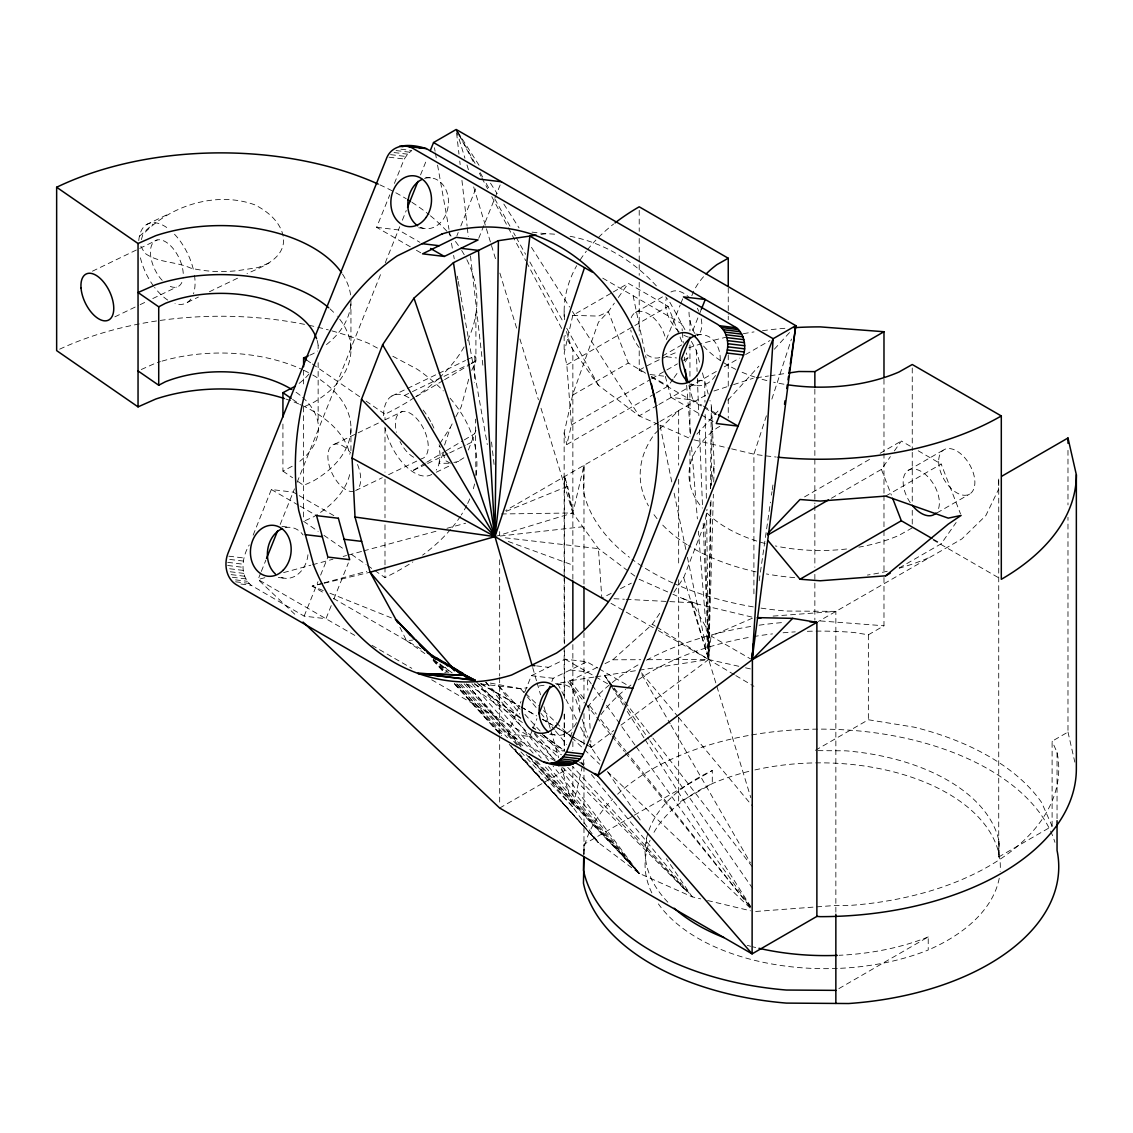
<?xml version="1.0" encoding="UTF-8"?>
<svg xmlns="http://www.w3.org/2000/svg" width="1133" height="1133" viewBox="0 0 1133 1133"><rect width="100%" height="100%" fill="white"/><g stroke="black" fill="none" stroke-linecap="round" stroke-linejoin="round"><path stroke-width="0.75" stroke-dasharray="5 3.75" d="M475.902 475.577L475.378 419.125M620.926 725.177L708.663 659.519L710.306 502.443M710.448 488.337L711.312 405.387L709.98 400.516M734.311 674.702L708.663 659.519L711 499.37M711.212 485.292L712.133 421.929M331.233 605.617L325.964 618.731L304.154 616.125L251.101 585.251C239.19 575.238 242.08 556.898 249.246 544.959M658.415 422.382L583.977 465.309L583.453 491.141A238.496 137.688 0 0 0 629.381 557.294M583.764 854.65L583.977 844.312L632.851 816.029M584.047 854.013L584.175 847.272A238.496 137.688 0 0 1 612.684 799.006M998.725 856.973L999.037 841.352A180.062 103.967 0 0 0 845.813 750.825L814.854 750.627L868.36 719.752L914.048 727.145A238.496 137.688 0 0 1 1041.624 802.518L1052.104 826.169L998.725 856.973L998.725 477.97L998.499 489.498L985.809 515.628L961.832 538.968L818.338 621.493M738.829 666.303L708.663 659.519L713.379 494.257M713.733 481.95L714.229 464.36L711.312 405.387M564.149 574.304L564.149 432.877L572.901 393.93L598.493 322.098L608.364 311.674L614.341 303.162M639.253 670.155L708.663 659.519L711.042 636.095L692.15 602.77L672.875 594.23M759.181 580.79L770.468 502.146M771.474 495.163L771.984 491.665M772.224 489.923L773.23 482.927M467.065 359.728L474.897 355.96L474.302 382.387M444.589 445.057L450.438 427.283L453.526 421.179M647.694 659.689L708.663 659.519L704.825 523.134L707.034 509.312M710.363 488.564L714.229 464.36M654.534 393.916L566.812 444.547L571.443 425.017L566.812 364.826L564.149 353.156L572.788 315.356L611.792 292.838M634.905 576.102L598.436 548.641L572.859 512.966L583.977 465.309L505.715 510.516M582.39 766.177L572.859 807.022L598.436 842.683L639.125 873.316L692.15 896.826L700.732 898.88M582.787 764.478L583.977 759.365L583.977 764.676M141.384 239.615L142.815 234.687C169.823 205.285 217.125 190.755 255.137 204.96C268.634 211.885 281.975 223.187 283.661 239.205C283.958 259.301 262.035 266.737 247.036 273.619M766.418 415.797L753.912 454.191L753.912 594.712M771.87 399.099L791.457 339.008M468.694 379.187L461.273 406.662L454.291 419.649M468.382 449.985L475.931 430.384M673.908 592.247L683.709 577.674L704.825 523.134M253.141 535.173L271.353 489.527L293.164 492.133L297.682 494.739M260.675 573.043L258.069 579.515L296.619 615.984M261.326 571.429L265.873 560.099M280.163 524.494L294.481 488.861M297.115 482.304L381.339 272.543M385.291 262.714L399.751 226.699M402.357 220.227L406.251 210.511M420.541 174.907L427.042 158.733M304.154 616.125L317.991 581.682M320.625 575.111L327.876 557.068M456.911 235.735L458.214 232.492M460.805 226.034L475.733 188.857M333.867 599.045L348.369 562.959M478.721 238.341L500.786 183.376M555.113 760.894L507.995 733.872L520.968 701.539M524.862 691.852L531.363 675.679L565.084 659.194L586.894 661.799L597.601 667.988M666.331 339.546L680.168 305.103M680.834 303.46L682.802 298.531M532.397 730.006L529.805 736.478L507.995 733.872M533.048 728.392L536.943 718.704M551.87 681.528L553.173 678.285L586.894 661.799M692.759 330.68L698.679 315.909M699.344 314.266L701.313 309.351M410.288 246.767L376.638 227.322L389.794 194.805M394.397 183.419L404.254 159.017L407.611 154.173L411.803 150.519L399.935 149.089M443.286 453.129L439.08 463.34A44.017 23.042 64.3 0 1 436.262 470.053M475.888 313.954L475.931 360.945L471.753 370.364M440.029 443.286L450.438 427.283M605.022 663.612L612.84 659.788L652.339 624.283L660.185 612.641M618.335 297.497L628.291 283.321L668.144 306.335L682.463 343.257M656.049 393.038L668.144 386.056L673.129 378.974M674.121 377.558L678.101 371.893M685.083 361.965L688.071 357.716L686.201 352.901M831.424 498.237L881.417 469.388L890.382 456.627M894.362 450.962L901.33 441.034L912.065 447.238M899.191 568.015L941.183 543.783L956.125 522.511M696.922 434.18L719.554 409.339M727.896 400.176L758.869 366.186M774.363 349.191L791.046 330.878M658.4 430.243L654.69 433.854A180.062 103.967 0 0 0 648.458 505.899M659.633 429.039L678.667 410.5L706.199 394.964M139.387 236.344L152.955 224.079M463.85 457.789L455.905 462.774M600.122 760.597L591.214 747.412L586.625 744.763L591.214 747.412L613.845 730.459M416.293 396.578L443.13 380.546M444.632 379.654L469.968 364.514M471.47 363.622L475.931 360.945L474.897 355.96M425.314 463.1L411.831 471.144L426.036 464.289M426.815 462.207L444.816 451.501M446.303 450.608L462.802 440.794M464.303 439.901L474.798 433.642M634.381 815.137L712.289 770.539L712.289 783.611A180.175 104.024 0 0 0 653.189 833.775M613.293 291.974L628.291 283.321M635.415 312.51L663.527 296.294M566.812 364.826L633.361 326.417M634.862 325.539L668.144 306.335M572.788 395.077L628.291 363.042L645.159 372.785M662.493 356.017L681.74 344.914M571.443 425.017L650.2 379.569M651.716 378.691L665.354 370.817M666.87 369.953L677.463 363.835M683.525 360.336L688.071 357.716M659.93 421.504L678.171 410.996M804.543 496.891L871.093 458.497M880.157 453.257L901.33 441.034M908.454 470.223L943.973 449.73M885.68 496.084L941.183 464.063L960.487 513.816M937.019 512.881L969.579 494.101M499.667 808.041L564.574 770.596L564.574 767.069M807.333 631.308A238.496 137.688 0 0 1 854.098 632.497L868.36 634.806L883.981 625.784L883.981 574.714M1052.104 826.169L1052.104 741.223L1067.98 732.06L1067.98 517.243M838.887 988.613L928.224 936.934L928.224 950.006A180.175 104.024 0 0 1 839.057 968.361M657.381 405.387L639.125 415.896L598.436 385.277L572.859 349.615L565.424 335.552M658.896 404.509L716.707 371.213M724.313 366.837L739.523 358.07M745.599 354.572L769.944 340.551M719.852 426.334L717.047 427.92A131.244 75.784 0 0 0 702.403 508.094M912.249 527.879L898.951 535.385A131.244 75.784 0 0 1 858.885 547.154M282.924 424.039L282.924 471.087L295.161 464.7M611.14 593.366L601.821 598.068L598.436 548.641L501.99 537.439M620.473 588.664L631.35 583.183M576.4 719.257L557.493 683.284L567.916 681.754L597.204 667.436M383.605 415.698A44.017 23.042 64.3 0 1 404.523 395.431L410.868 392.372M412.454 391.607L469.586 364.019M471.172 363.24L475.931 360.945M146.299 224.716L169.681 213.443M92.439 271.198L157.218 239.955M114.886 316.843L138.594 305.414M140.166 304.65L146.483 301.605M152.799 298.56L176.507 287.131M187.427 302.369L198.402 297.073M209.378 291.776L239.19 277.401M391.876 395.998L405.968 389.2M407.54 388.435L437.296 374.088M438.868 373.338L465.493 360.492M334.561 444.193L356.541 433.599M358.113 432.834L383.237 420.725M384.809 419.961L402.088 411.633M355.606 490.575L382.303 477.701M388.591 474.67L421.561 458.766A25.606 13.398 64.3 0 0 425.838 433.996A25.606 13.398 64.3 0 0 404.538 411.421A25.606 13.398 64.3 0 0 396.536 432.254M427.608 463.524L448.13 453.625M449.702 452.874L465.493 445.255M467.065 444.504L471.81 442.21M436.304 472.22L449.872 465.677M141.271 369.514L155.759 363.084A130.125 75.132 0 0 1 160.433 361.597M309.762 355.224L312.835 353.864A130.125 75.132 0 0 0 317.509 351.018M305.145 406.28L312.835 402.866A130.125 75.132 0 0 0 337.223 316.149M305.145 520.628L312.835 517.215A130.125 75.132 0 0 0 350.182 472.263M752.326 618.236L711.042 636.095L750.584 658.924M269.003 263.026L258.055 267.558L243.722 269.711A111.516 90.98 -4.1 0 1 190.656 268.082C175.757 261.256 158.082 263.139 144.585 252.971L139.954 244.544M506.139 511.351L567.675 486.269L564.574 476.54L564.574 576.909M713.932 390.998L731.96 385.149M733.589 384.625L753.261 378.238M494.979 536.617L572.859 512.966L567.675 486.269M264.881 577.674L258.069 579.515L356.612 636.449M283.59 572.604L310.81 565.211M312.524 564.758L332.932 559.22M343.143 556.445L346.542 555.524M348.242 555.071L361.852 551.374M363.566 550.907L436.715 531.065M446.926 528.304L465.649 523.219M322.395 583.325L312.156 586.101L324.321 593.125M324.109 582.858L366.823 571.301M322.367 583.651L312.156 586.101L323.471 590.647M324.08 583.24L370.08 572.222M453.823 462.462L458.907 461.315M579.997 712.445L569.842 680.806L594.131 677.081M595.873 676.812L637.525 670.424M756.632 377.742L768.443 376M770.128 375.745L786.996 373.253M540.951 234.446L545.695 233.752A228.087 180.756 -83.2 0 1 556.147 234.319M481.383 683.992L520.628 688.68L527.355 687.703M539.11 685.975L545.794 684.998M500.248 536.022L582.744 526.76M399.907 627.243L406.464 640.598L412.568 640.131M773.088 616.097L835.857 611.367L835.857 914.26M755.654 911.47L835.857 905.423L848.659 905.508A238.496 137.688 0 0 0 1057.047 752.397L1052.104 741.223M501.409 513.971L572.859 512.966L564.574 476.54M448.81 463.241L439.08 463.34L440.043 454.701L439.236 446.402M612.84 659.788L640.726 659.703M835.857 611.367L786.401 611.041A238.496 137.688 0 0 1 760.201 607.996M613.987 598.706L624.396 599.244M626.138 599.329L692.15 602.77L752.213 617.145M820.32 620.941L883.981 625.784M396.054 150.562L409.622 152.176M394.043 152.544L407.611 154.173M390.545 154.64L405.812 156.467M388.987 157.19L404.254 159.017M425.696 177.272L432.48 178.079M532.043 232.123L545.695 233.752M418.7 227.79L423.799 228.399M376.638 227.322L398.448 229.928L419.861 242.306M695.634 334.051L700.732 334.66M666.459 356.768L676.514 357.957M650.045 374.513L663.612 376.128M697.645 380.206L704.655 381.042L704.967 402.187M690.521 384.724L699.004 385.744M665.312 376.34L671.062 397.386L692.872 399.991L701.908 405.217M281.933 526.349L290.416 527.355M228.767 556.176L244.034 558.003M229.772 559.433L243.34 561.062M227.705 562.35L242.972 564.177M227.662 565.48L242.929 567.307M229.631 568.766L243.198 570.395M230.24 571.768L243.807 573.383M278.321 577.49L285.105 578.297M231.146 574.615L244.714 576.244M232.35 577.264L245.932 578.892M235.537 579.884L247.405 581.3M235.579 581.81L249.147 583.438M240.918 584.033L251.101 585.251M536.589 665.907L548.457 667.323M570.267 669.929L587.815 672.025M531.363 675.679L553.173 678.285M555.538 683.638L560.623 684.247M549.859 734.311L558.342 735.331M548.698 760.611L485.845 682.264L520.628 688.68L524.452 692.334M682.066 886.7L687.49 891.728L572.774 766.602M745.528 667.819L753.912 669.702M693.863 439.816L729.893 448.441M731.606 448.852L753.912 454.191A256.1 147.857 0 0 0 776.247 457.038M707.587 900.523L750.485 910.776M682.491 598.493L697.886 604.144M508.235 541.475L572.859 565.126M329.944 593.239L396.253 619.836M658.4 424.45L639.125 415.896L570.522 308.488M660.015 425.158L692.15 439.406M639.125 579.26L668.059 592.092M404.523 395.431L410.358 398.49M450.438 463.227L445.113 460.437L443.654 454.602M377.431 348.072L368.183 343.172A256.1 147.857 0 0 0 330.114 330.383M392.825 356.258L417.383 369.316A256.1 147.857 0 0 1 443.329 390.885M610.984 603.337L624.722 611.239M626.237 612.117L656.772 629.665M658.301 630.543L708.663 659.519L706.567 513.221M480.265 683.61L519.778 706.341M521.307 707.204L536.504 715.943M542.58 719.441L551.7 724.681M557.776 728.179L585.124 743.914L554.547 726.211M918.197 450.778L941.183 464.063M602.742 278.151L681.698 323.769L682.264 330.808M703.409 406.081L716.977 413.927M651.291 376.326L668.144 386.056M933.521 539.35L941.183 543.783M639.21 350.833L639.21 370.165L645.3 373.678M651.39 377.204L702.956 406.988M704.457 407.852L716.353 414.72M933.082 539.903L999.773 578.439M416.42 250.294L422.538 253.834M671.062 397.386L699.684 413.927M701.2 414.791L713.252 421.759M299.197 495.617L333.853 515.628M599.13 668.867L628.192 685.649M271.353 489.527L298.475 505.191M299.99 506.069L316.56 515.642M565.084 659.194L594.145 675.976M595.675 676.868L609.441 684.814M333.442 598.408L421.306 649.167M371.936 645.3L411.789 668.314M431.715 679.814L561.486 754.776M481.242 683.808L519.424 705.887M520.953 706.765L536.221 715.603M542.339 719.143L553.031 725.318M735.813 675.594L753.912 686.315M652.339 624.283L655.299 626.138M656.786 627.073L708.663 659.519L703.055 519.891M306.505 359.954L310.867 362.971M312.326 363.976L360.28 397.131M366.101 401.153L384.993 414.211L384.993 419.479M292.569 399.34L300.84 405.048M282.924 471.087L292.569 477.744M298.092 481.567L303.602 485.377L312.835 481.284A130.125 75.132 0 0 0 312.835 375.037M303.602 521.307L318.132 531.363M323.953 535.371L344.305 549.448M351.57 554.462L366.101 564.517M367.559 565.523L373.366 569.531M374.825 570.536L384.993 577.575A256.1 147.857 0 0 0 412.879 561.897M406.464 640.598L426.589 654.817M433.783 659.888L452.478 673.101M468.283 684.275L522.922 722.868M540.186 735.062L563.186 751.321M474.316 683.865L521.109 718.704M532.453 727.145L535.286 729.255M542.381 734.524L563.653 750.358M474.784 683.751L521.407 718.619M532.708 727.074L535.541 729.199M544.01 735.529L563.781 750.329M525.726 693.552L538.472 705.732M543.571 710.603L570.338 736.195M571.613 737.413L583.098 748.375M584.373 749.593L599.669 764.209M607.316 771.516L750.088 907.944M478.877 684.006L555.099 759.903M562.591 767.367L686.952 891.572M485.845 682.264L521.279 719.115M534.719 733.079L557.932 757.226M567.704 767.381L682.533 886.813M439.944 663.839L448.441 672.775M459.375 684.275L517.668 745.585M526.165 754.521L639.125 873.316L558.753 766.163M433.755 659.576L445.85 672.393M456.741 683.935L507.542 737.795M520.854 751.887L572.859 807.022L572.859 766.418M445.227 667.337L450.07 672.478M460.989 684.063L517.937 744.579M528.842 756.164L639.125 873.316L553.116 766.106M464.148 683.879L521.676 746.151M534.861 760.427L639.125 873.316L546.885 764.733M520.132 709.187L497.415 684.403L519.622 714.002M524.919 714.413L542.863 733.986M544.067 735.289L560.807 753.558M466.385 683.865L524.763 747.893M536.674 760.951L639.125 873.316L543.274 764.605M433.132 659.93L444.943 672.988M454.39 683.426L501.622 735.643M511.068 746.08L598.436 842.683L515.062 748.927M433.132 660.468L443.824 672.266M454.531 684.063L500.913 735.19M509.241 744.367L598.436 842.683L511.153 745.868M433.302 659.519L445.099 672.605M455.721 684.374L501.721 735.402M439.916 664.42L446.969 672.336M457.534 684.219L502.146 734.411M471.965 683.737L535.088 755.329M466.867 684.29L521.01 746.987M529.083 756.334L572.859 807.022L561.6 767.905M476.271 681.613L541.177 758.019M641.505 672.86L677.477 716.056M678.596 717.401L752.779 806.498M520.628 688.68L526.236 695.492M527.355 696.852L536.334 707.743M540.823 713.195L554.292 729.539M555.411 730.898L566.642 744.508M581.229 762.212L583.467 764.945M591.327 774.476L692.15 896.826L666.416 858.729M567.916 681.754L584.529 702.276M585.634 703.635L595.604 715.957M596.709 717.316L611.098 735.105M612.202 736.478L624.382 751.519M625.487 752.893L750.584 907.491L627.158 752.666M569.842 680.806L585.279 700.152M589.684 705.689L596.298 713.974M600.702 719.497L611.721 733.32M612.826 734.708L626.053 751.292M610.22 684.445L604.555 675.48L613.151 686.612M614.213 688.014L651.829 736.719M652.905 738.107L752.836 867.524M534.422 733.745L554.519 760.526M591.284 683.879L587.191 678.143L587.9 690.266M592.304 685.309L602.544 699.628M606.622 705.363L635.273 745.457M636.293 746.888L750.839 907.306M604.555 675.48L612.627 687.094M613.633 688.552L626.747 707.417M627.753 708.861L648.954 739.339M649.96 740.784L752.907 888.81M608.039 772.309L641.675 822.119M479.047 165.276L456.188 129.474L464.927 158.195M490.49 183.178L497.16 193.63M503.831 204.067L519.07 227.931M531.462 247.334L569.573 307.001M611.169 685.947L623.462 705.377M627.243 711.354L644.252 738.249M645.201 739.75L751.08 907.122M641.901 674.744L670.127 723.675M671.005 725.205L750.386 862.808M475.039 163.379L456.188 129.474L473.566 162.26M480.18 172.627L482.743 177.244M486.184 183.419L489.612 189.579M494.753 198.827L510.176 226.558M513.603 232.718L515.317 235.806M516.166 237.349L525.599 254.302M529.876 262.006L563.299 322.098M566.727 328.258L598.436 385.277M684.927 329.646L670.056 302.596A228.087 180.756 -83.2 0 0 665.694 296.86M691.399 341.401L696.243 350.21L699.783 363.197M479.358 173.193L481.015 176.323M481.837 177.881L487.629 188.8M491.764 196.618L507.485 226.274M508.32 227.832L525.698 260.618M526.519 262.176L562.11 329.321M580.521 727.074L586.271 738.022M589.557 744.282L591.214 747.412L590.803 740.486M439.08 444.731L440.482 447.535M572.788 315.356L598.493 316.107L608.364 311.674L628.291 363.042M881.417 469.388L891.374 495.079M582.121 719.101L587.999 737.413M590.137 744.084L591.214 747.412M683.709 577.674L750.825 797.731M466.98 164.951L468.524 170.021M473.665 186.917L495.758 259.57M499.88 273.081L516.832 328.825M519.92 338.965L538.43 399.779M540.993 408.234L572.859 512.966M692.15 602.77L708.663 659.519L698.367 531.193M532.694 667.564L536.617 681.174M537.099 682.873L540.54 694.784M543.967 706.68L550.326 728.788M550.822 730.488L558.654 757.708M702.446 372.927L708.21 394.029M688.892 385.418L692.872 399.991M1067.98 732.06L1074.835 762.141M564.149 432.877L566.812 444.547M564.149 768.755L564.574 770.596M633.106 295.699L646.065 358.07M660.1 425.64L671.968 482.8M674.121 493.195L686.003 550.369M687.434 557.294L708.663 659.519M434.477 147.757L435.086 151.227M435.398 152.955L436.318 158.167M437.565 165.106L448.994 229.333M449.305 231.075L450.226 236.273M451.472 243.213L452.393 248.424M453.625 255.364L454.248 258.834M457.335 276.197L457.959 279.667M458.27 281.409L459.502 288.349M459.814 290.09L460.734 295.288M461.046 297.03L487.303 444.561M456.585 132.986L458.964 154.06M459.757 161.084L460.154 164.597M461.938 180.402L467.108 226.048M467.306 227.804L468.297 236.585M470.478 255.902L482.998 366.511M491.524 442.012L492.317 449.036M492.515 450.792L494.314 466.584M682.406 332.564L683.256 343.101M684.389 357.164L684.672 360.691M686.64 385.291L690.733 436.276M691.583 446.813L697.376 518.886M588.806 705.859L590.307 731.819M696.243 350.21L697.092 371.426M697.376 378.493L698.863 415.613M699.443 429.747L702.559 507.513M705.137 414.522L706.355 499.129M1067.98 450.339L1067.98 504.921M1057.047 752.397L1057.047 820.66M999.037 841.352L999.037 854.424M912.249 368.027L912.249 450.594M912.249 452.35L912.249 503.293M912.249 510.317L912.249 524.367M883.981 379.272L883.981 451.458M883.981 453.228L883.981 493.719M883.981 495.489L883.981 528.941M883.981 530.697L883.981 572.958M868.36 634.806L868.36 719.752M814.854 389.256L814.854 503.831M814.854 505.601L814.854 567.293M814.854 574.346L814.854 620.176M728.25 288.094L728.25 314.45M728.25 316.206L728.25 319.718M728.25 354.841L728.25 386.466M728.25 398.759L728.25 418.091M689.94 320.398L689.94 330.935M689.94 344.998L689.94 381.878M689.94 383.634L689.94 436.332M689.94 450.382L689.94 483.763M678.667 410.5L678.667 465.153M678.667 479.259L678.667 565.636M678.667 579.728L678.667 710.179M678.667 717.231L678.667 802.575L712.289 783.611A180.062 103.967 0 0 1 749.805 771.134M646.476 838.604L646.476 851.662M639.21 210.313L639.21 231.387M639.21 238.426L639.21 275.305M639.21 282.329L639.21 335.028M583.977 465.309L583.977 585.053M583.977 632.582L583.977 703.026M583.977 713.578L583.977 745.273M583.977 766.446L583.977 854.112M572.859 579.246L572.859 349.615A256.1 147.857 0 0 1 566.528 331.473M572.859 644.578L572.859 729.34M572.859 741.69L572.859 750.528M564.574 578.666L564.574 643.813M564.574 650.866L564.574 698.395M564.574 714.243L564.574 751.221M564.149 311.334L564.149 320.058M564.149 335.736L564.149 353.156M564.149 576.074L564.149 645.017M564.149 646.787L564.149 698.041M564.149 713.96L564.149 751.08M499.667 531.604L499.667 535.13M499.667 559.773L499.667 675.99M499.667 677.746L499.667 734.099M499.667 735.855L499.667 804.529M384.993 428.26L384.993 472.178M384.993 479.202L384.993 517.852M384.993 524.876L384.993 565.282M384.993 567.038L384.993 577.575M350.947 300.727L350.947 349.743M350.947 428.161L350.947 453.823M318.146 345.225L318.146 348.709M318.146 362.659L318.146 423.643M303.602 370.208L303.602 387.698M303.602 406.959L303.602 519.608M570.154 736.988A256.1 147.857 0 0 1 572.901 730.488M587.446 707.176A256.1 147.857 0 0 1 639.21 664.221M646.476 660.185A256.1 147.857 0 0 1 752.255 626.237M759.11 625.204A256.1 147.857 0 0 1 785.127 622.329M600.986 714.64A238.496 137.688 0 0 1 625.586 689.246M626.988 688.113A238.496 137.688 0 0 1 631.265 684.799M638.134 679.885A238.496 137.688 0 0 1 751.689 636.916M753.403 636.619A238.496 137.688 0 0 1 772.536 633.885M783.073 632.781A238.496 137.688 0 0 1 795.267 631.86M617.598 794.205A238.496 137.688 0 0 1 749.975 735.232M751.689 734.935A238.496 137.688 0 0 1 1049.838 829.526M1050.588 831.112A238.496 137.688 0 0 1 1054.95 842.343M783.951 384.2A131.244 75.784 0 0 1 773.627 382.203M766.899 380.603A131.244 75.784 0 0 1 756.646 377.657M754.975 377.119A131.244 75.784 0 0 1 739.155 370.958M735.855 369.4A131.244 75.784 0 0 1 721.976 361.597M720.56 360.662A131.244 75.784 0 0 1 703.508 345.99M694.642 333.343A131.244 75.784 0 0 1 689.006 312.17M691.824 295.755A131.244 75.784 0 0 1 703.763 276.466M564.56 319.704A256.1 147.857 0 0 1 576.683 265.688M580.223 259.825A256.1 147.857 0 0 1 586.342 251.186M587.446 249.77A256.1 147.857 0 0 1 595.887 240.097M598.493 237.42A256.1 147.857 0 0 1 613.633 224.022M639.21 370.165A256.1 147.857 0 0 1 678.511 351.598M688.779 347.845A256.1 147.857 0 0 1 725.771 337.308M743.361 333.697A256.1 147.857 0 0 1 754.026 331.912M762.523 330.68A256.1 147.857 0 0 1 786.883 328.145M928.224 557.946A180.062 103.967 0 0 1 899.262 568.157M887.238 571.244A180.062 103.967 0 0 1 867.396 575.068M794.7 577.646A180.062 103.967 0 0 1 766.404 573.949M756.108 571.882A180.062 103.967 0 0 1 688.496 545.596M687.037 544.69A180.062 103.967 0 0 1 661.488 523.786M657.027 518.645A180.062 103.967 0 0 1 653.104 513.419M846.563 548.981A131.244 75.784 0 0 1 775.326 545.936M765.172 543.514A131.244 75.784 0 0 1 707.063 513.107M688.411 337.11A25.606 14.786 60 0 1 683.737 335.113M679.049 331.686A25.606 14.786 60 0 1 666.246 298.687M670.934 292.017A25.606 14.786 60 0 1 688.411 296.704M697.333 308.275A25.606 14.786 60 0 1 698.792 311.278M701.214 318.883A25.606 14.786 60 0 1 697.602 335.651M999.235 878.217A180.062 103.967 0 0 1 928.224 950.006M754.875 769.944A180.062 103.967 0 0 1 1000.142 871.419M837.301 968.432A180.175 104.024 0 0 1 658.4 903.907M651.843 892.903A180.175 104.024 0 0 1 650.115 840.219M928.224 936.934A180.175 104.024 0 0 1 839.057 955.289M755.711 947.542A180.175 104.024 0 0 1 752.482 946.735M750.74 946.296A180.175 104.024 0 0 1 747.27 945.361M667.847 902.194A180.175 104.024 0 0 1 648.274 832.047M648.841 830.418A180.175 104.024 0 0 1 712.289 770.539M910.238 502.627A25.606 14.786 60 0 1 906.131 472.178A25.606 14.786 60 0 1 930.094 479.245A25.606 14.786 60 0 1 937.671 510.728M659.859 357.433A25.606 14.786 60 0 1 644.677 353.156M639.168 347.576A25.606 14.786 60 0 1 630.727 330M631.208 317.722A25.606 14.786 60 0 1 649.011 314.252A25.606 14.786 60 0 1 665.708 339.376M753.289 606.891A238.496 137.688 0 0 1 674.418 583.693M672.903 582.999A238.496 137.688 0 0 1 631.973 559.249M570.083 236.273A228.087 180.756 -83.2 0 1 656.389 285.913M424.549 178.447A25.549 20.252 -83.2 0 1 448.243 205.654A25.549 20.252 -83.2 0 1 418.799 226.487M696.724 335.212A25.606 20.295 -83.2 0 1 719.937 363.197M715.49 375.49A25.606 20.295 -83.2 0 1 691.272 383.917M556.629 684.729A25.606 20.295 -83.2 0 1 579.501 713.139M576.527 722.585A25.606 20.295 -83.2 0 1 550.638 733.377M285.091 527.723A25.606 20.295 -83.2 0 1 303.077 534.96M307.964 554.759A25.606 20.295 -83.2 0 1 279.964 576.938M474.6 483.961A256.1 147.857 0 0 1 472.22 492.289M469.728 498.902A256.1 147.857 0 0 1 467.518 503.803M466.711 505.431A256.1 147.857 0 0 1 461.273 514.977M460.423 516.308A256.1 147.857 0 0 1 451.642 528.162M450.537 529.451A256.1 147.857 0 0 1 422.581 555.156M59.667 349.176A256.1 147.857 0 0 1 307.312 324.93M308.955 325.27A256.1 147.857 0 0 1 316.05 326.842M317.821 327.253A256.1 147.857 0 0 1 328.372 329.901M450.084 398.207A256.1 147.857 0 0 1 476.143 475.577M285.884 399.028A130.125 75.132 0 0 1 349.842 454.291M466.853 259.698A256.1 147.857 0 0 1 467.518 340.438M464.119 346.882A256.1 147.857 0 0 1 439.746 377.445M438.443 378.677A256.1 147.857 0 0 1 415.74 396.635M414.31 397.598A256.1 147.857 0 0 1 384.993 414.211M379.881 184.849A256.1 147.857 0 0 1 394.27 191.944M395.814 192.78A256.1 147.857 0 0 1 406.265 198.757M411.945 202.311A256.1 147.857 0 0 1 429.053 214.661M430.441 215.794A256.1 147.857 0 0 1 447.917 232.378M449.008 233.61A256.1 147.857 0 0 1 451.132 236.075M455.452 241.471A256.1 147.857 0 0 1 460.692 248.92M461.655 250.45A256.1 147.857 0 0 1 466.06 258.14M350.833 303.984A130.125 75.132 0 0 1 326.106 344.885M342.506 274.101A130.125 75.132 0 0 1 350.678 295.84M354.034 491.325A25.606 13.398 64.3 0 1 327.975 458.808A25.606 13.398 64.3 0 1 350.876 453.158M357.518 464.502A25.606 13.398 64.3 0 1 357.122 489.683M329.972 308.842A130.125 75.132 0 0 1 336.034 314.804M309.012 373.932A97.636 56.367 0 0 1 296.634 385.262M317.098 340.367A97.636 56.367 0 0 1 318.43 348.482M302.61 397.371A97.636 56.367 0 0 1 298.078 462.632M296.081 392.245A97.636 56.367 0 0 1 301.208 396.153M162.033 361.13A130.125 75.132 0 0 1 302.412 369.627M303.97 370.364A130.125 75.132 0 0 1 311.419 374.23M181.847 282.429A25.606 13.398 64.3 0 1 168.562 285.53M162.189 280.361A25.606 13.398 64.3 0 1 150.93 247.461A25.606 13.398 64.3 0 1 170.134 245.323A25.606 13.398 64.3 0 1 183.079 278.038M413.644 457.236A25.606 13.398 64.3 0 1 399.991 441.516M190.797 299.112A44.017 23.042 64.3 0 1 175.006 303.587M167.741 300.075A44.017 23.042 64.3 0 1 154.612 287.456M153.522 285.998A44.017 23.042 64.3 0 1 140.166 256.738M138.778 240.564A44.017 23.042 64.3 0 1 169.667 229.73M174.496 234.219A44.017 23.042 64.3 0 1 193.87 271.835M194.479 275.291A44.017 23.042 64.3 0 1 193.502 293.787M431.772 474.401A44.017 23.042 64.3 0 1 384.866 427.141M423.119 410.061A44.017 23.042 64.3 0 1 431.022 422.127M431.772 423.572A44.017 23.042 64.3 0 1 435.143 431.078M583.509 765.143L579.26 761.971L583.566 765.129M938.662 461.457A25.606 14.786 60 0 0 965.826 495.248A25.606 14.786 60 0 0 965.826 459.035A25.606 14.786 60 0 0 938.662 461.457"/><path stroke-width="1.5" d="M532.198 665.864L494.979 536.617L498.393 240.678L536.192 235.14M549.108 763.345C557.677 763.6 564.744 756.802 567.69 749.21L725.616 355.932C729.964 345.225 727.825 330.694 717.416 324.279L411.746 147.715L407.059 145.93M718.478 414.791L738.079 426.107L716.268 423.501L743.588 355.026C746.222 345.622 744.296 334.249 736.521 327.777L683.468 296.888L705.278 299.494L701.313 309.351M583.736 856.364L583.453 870.144A238.496 137.688 0 0 0 786.401 990.044L835.857 990.369M583.977 857.384L583.453 883.202A238.496 137.688 0 0 0 786.401 1003.102L848.659 1003.526A238.496 137.688 0 0 0 1057.047 850.416L1057.047 820.66M752.411 652.764L752.1 953.859L499.667 808.041L303.049 622.074M752.581 652.764L752.1 659.803L597.686 775.694L573.553 761.744M752.822 649.251L753.176 643.969M607.925 601.581L494.979 536.617L529.876 236.075L592.106 272.019M794.715 328.995L795.805 325.653L752.1 659.803L816.879 622.343L816.879 916.399L752.1 953.859L597.686 775.694L594.867 773.584L597.686 775.694L773.159 338.71L795.805 325.653L456.188 129.474L433.542 142.546L430.299 150.632M784.518 404.283L785.013 400.799M786.769 388.562L787.279 385.064M788.03 379.824L788.526 376.326M789.035 372.828L789.786 367.588M790.282 364.104L795.805 325.653M397.711 622.796L370.08 572.222L355.011 517.045L352.08 458.072L361.498 399.298L382.614 344.758L413.984 298.149L453.469 262.644L498.393 240.678M454.191 669.617L370.08 572.222L494.979 536.617L584.515 267.629M266.524 558.484L277.571 530.966M407.554 207.282L417.95 181.379M538.883 713.847L549.916 686.371M690.124 337.237L681.556 358.566L688 382.175M501.437 181.762L479.627 179.156L426.419 148.65C412.001 143.962 391.834 142.22 385.999 159.753L228.073 553.046C223.739 563.752 225.878 578.283 236.273 584.699L541.942 761.263C555.156 766.489 575.946 769.789 583.368 754.011L610.97 685.692L632.781 688.298M767.211 534.125L799.997 499.511L820.193 501.055L885.68 496.084L948.25 518.135L961.11 515.43L948.25 524.112L885.68 575.805L820.193 580.776L799.997 579.232L768.075 540.682M809.883 621.805L816.879 622.343L792.647 618.363L752.1 659.803L773.159 338.71L433.542 142.546M788.681 373.012L798.807 371.511L814.854 371.624L883.981 331.728L883.981 377.516M767.806 534.946L828.393 499.979M799.997 579.232L901.33 520.755L931.992 538.458M1001.742 476.242L1067.98 438.004L1076.35 474.769L1076.35 768.825A256.1 147.857 0 0 1 820.193 916.654L816.879 916.399M885.68 575.805L890.184 573.213M728.25 286.337L728.25 258.239L717.047 264.555A131.244 75.784 0 0 0 706.114 273.974M328.726 307.751A130.125 75.132 0 0 0 155.759 284.68L138.042 292.526L158.719 306.816L165.39 303.332A97.636 56.367 0 0 1 316.589 338.739M138.042 370.944L158.719 385.234L165.39 381.75A97.636 56.367 0 0 1 291.832 389.469M282.924 417.057L282.924 392.669L295.161 386.282M454.956 670.028L473.325 680.055M444.334 256.44L478.069 239.955L456.259 237.349L422.538 253.834L444.334 256.44L430.568 248.495M284.341 398.519A130.125 75.132 0 0 0 155.759 399.028L138.042 406.874L56.65 350.621L56.65 187.257L138.042 243.51L155.759 235.664A130.125 75.132 0 0 1 341.543 272.685M303.602 366.695L303.602 357.943L308.218 355.904M435.086 658.726L437.026 658.245L442.153 662.139M460.819 673.526L461.938 674.22L458.072 672.166L475.138 680.267L474.189 680.112M456.217 670.283L457.42 670.028L462.08 673.498L456.217 670.283L475.138 680.267L472.022 679.488M419.04 147.772L421.547 147.658M757.425 617.627L792.647 618.363M464.742 675.31L417.879 673.384L472.475 679.772M883.981 331.728L820.32 326.885A256.1 147.857 0 0 0 793.936 327.664M757.41 617.811L760.909 618.08M402.088 145.746L426.419 148.65M399.595 146.256L402.994 146.667M422.198 243.68L439.151 245.705M460.961 248.311L478.508 250.407L494.979 536.617L355.011 517.045M719.554 325.752L736.521 327.777M721.509 327.564L738.475 329.59M723.251 329.689L740.203 331.728M724.723 332.111L741.69 334.136M725.941 334.759L742.908 336.784M726.848 337.606L743.815 339.645M727.457 340.608L744.409 342.633M727.726 343.696L744.693 345.721M727.683 346.825L744.65 348.851M727.315 349.941L744.268 351.966M726.621 353L743.588 355.026M305.344 534.663L322.31 536.688M344.12 539.294L361.654 541.39M531.504 665.298L534.889 665.694M566.401 751.986L583.368 754.011M564.843 754.536L581.81 756.561M563.044 756.83L580.011 758.855M561.033 758.827L578 760.852M558.852 760.484L575.805 762.509M556.515 761.787L573.482 763.812M554.094 762.707L571.06 764.733M544.237 762.353L547.636 762.75M551.02 763.16L568.568 765.257M473.863 680.253L417.879 673.384L463.114 675.084L467.731 678.469M561.203 764.378L563.597 765.072M465.196 675.58L470.167 678.185M410.528 635.556L396.253 619.836L431.772 656.63L455.523 669.801M452.166 667.904L450.622 667.068M352.08 458.072L494.979 536.617L453.469 262.644M728.25 258.239L639.21 206.801A256.1 147.857 0 0 0 615.007 222.946M1076.35 474.769A256.1 147.857 0 0 1 1001.303 579.317L1001.303 415.953L912.249 364.514L898.951 372.021A131.244 75.784 0 0 1 787.463 384.753M427.24 652.594L457.42 670.028M303.602 357.943L306.505 359.954M282.924 392.669L291.195 398.377M454.517 669.093L449.716 665.581L454.475 670.807M594.853 773.584L597.686 775.694M463 673.753L461.145 672.181M415.613 639.89L433.953 657.551M451.67 667.493L449.716 665.581L463.779 674.461L462.42 672.917M361.498 399.298L494.979 536.617L413.984 298.149M396.253 619.836L414.409 639.069M419.238 644.195L422.864 648.034M444.433 662.536L447.535 665.892M405.982 629.906L414.239 639.04M420.329 645.13L425.045 650.356M434.052 657.82L431.701 655.171L431.772 656.63M382.614 344.758L494.979 536.617M892.62 498.279L901.33 520.755M651.461 384.059L655.412 403.107M685.366 369.471L686.357 381.779M1067.98 438.004L1067.98 443.286M835.857 914.26L835.857 1003.441M814.854 371.624L814.854 387.486M583.977 586.809L583.977 629.07M572.859 581.017L572.859 639.281M158.719 306.816L158.719 385.234M138.042 243.51L138.042 406.874M1001.303 415.953A256.1 147.857 0 0 1 777.989 457.208M936.099 512.966A25.606 14.786 60 0 1 912.207 505.29M837.301 955.374A180.175 104.024 0 0 1 758.983 948.307M723.902 937.586A180.175 104.024 0 0 1 674.135 908.227M417.638 225.764A25.549 20.252 -83.2 0 1 407.937 201.674A25.549 20.252 -83.2 0 1 421.972 179.425M688.935 382.487A25.606 20.295 -83.2 0 1 679.786 357.192A25.606 20.295 -83.2 0 1 695.421 335.609M548.315 731.89A25.606 20.295 -83.2 0 1 539.35 707.247A25.606 20.295 -83.2 0 1 554.037 685.592M275.347 573.921A25.606 20.295 -83.2 0 1 267.77 549.25A25.606 20.295 -83.2 0 1 282.471 528.559M56.65 187.257A256.1 147.857 0 0 1 378.224 184.098M407.71 199.635A256.1 147.857 0 0 1 410.543 201.419M442.082 233.95L397.159 255.916A228.087 180.756 -83.2 0 0 298.701 510.317L313.77 565.494A228.087 180.756 -83.2 0 0 511.606 675.013L556.53 653.061A228.087 180.756 -83.2 0 0 655.001 398.66L639.933 343.483A228.087 180.756 -83.2 0 0 442.082 233.95M462.207 674.461L463.114 675.084L462.207 674.461M338.37 518.248L316.56 515.642L327.876 557.068L349.686 559.674L338.37 518.248M426.206 217.309A25.549 20.252 -83.2 0 0 415.514 176.054A25.549 20.252 -83.2 0 0 391.806 210.271A25.549 20.252 -83.2 0 0 426.206 217.309M696.682 376A25.606 20.295 -83.2 0 0 689.006 333.414A25.606 20.295 -83.2 0 0 663.003 365.095A25.606 20.295 -83.2 0 0 696.682 376M556.105 725.842A25.606 20.295 -83.2 0 0 548.896 683.086A25.606 20.295 -83.2 0 0 522.568 714.342A25.606 20.295 -83.2 0 0 556.105 725.842M283.208 570.168A25.606 20.295 -83.2 0 0 278.591 526.703A25.606 20.295 -83.2 0 0 250.591 555.538A25.606 20.295 -83.2 0 0 283.208 570.168M81.024 287.952A25.606 13.398 64.3 0 0 106.998 320.653A25.606 13.398 64.3 0 0 104.038 282.584A25.606 13.398 64.3 0 0 81.024 287.952"/></g></svg>
